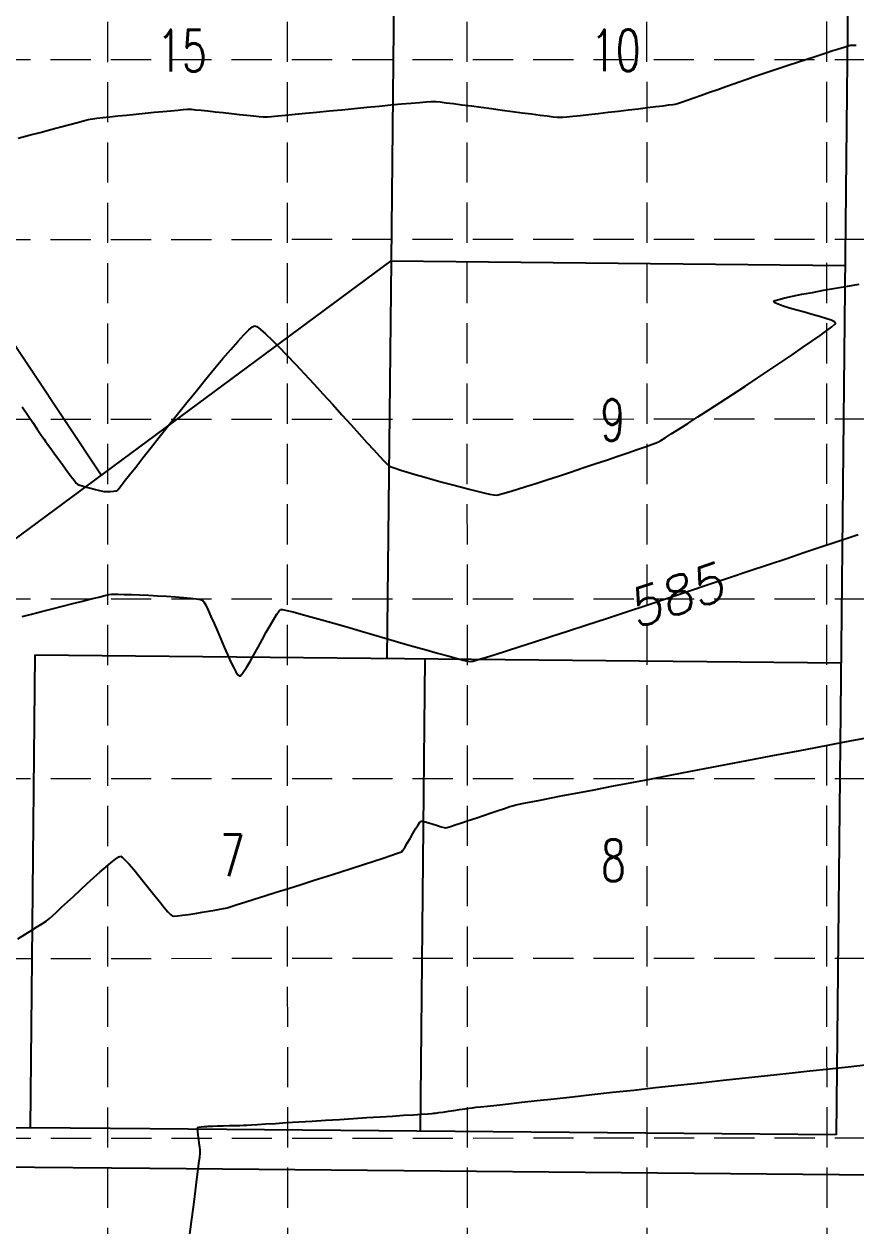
# Model space of a CAD drawing. Extents: x -500 to 2880, y -1767 to 500.
# Drawn here: x 2428.2 to 2648, y -1122.6 to -805 of the extents above; entities that cross this region are included whole.
import ezdxf

# ---------------------------------------------------------------- set-up
doc = ezdxf.new("R2010")
doc.units = 0
doc.header["$LTSCALE"] = 25
doc.header["$MEASUREMENT"] = 0
doc.linetypes.add('DASHED', pattern=[0.75, 0.5, -0.25])
doc.linetypes.add('HIDDEN', pattern=[0.375, 0.25, -0.125])
for name, color, linetype in [('CONT-MJR', 11, 'DASHED'), ('CONT-MNR', 9, 'HIDDEN'), ('GRID', 254, 'HIDDEN'), ('P-LOTS', 1, 'CONTINUOUS'), ('P-ROW', 2, 'CONTINUOUS'), ('PHASE2', 9, 'CONTINUOUS'), ('PHASE2TEXT', 9, 'CONTINUOUS')]:
    doc.layers.add(name, color=color, linetype=linetype)
doc.styles.add('L100', font='simplex.shx', dxfattribs={"oblique": 10, "height": 4})
doc.styles.add('TEXT100', font='simplex.shx', dxfattribs={"height": 8.8})

msp = doc.modelspace()

# ---------------------------------------------------------------- linework, layer by layer
at = {"layer": 'CONT-MJR', "color": 35}
for p, q in [((2645.66, -940.86, 585), (2648.56, -939.89, 585)), ((2634.25, -944.7, 585), (2638.46, -943.29, 585)), ((2638.46, -943.29, 585), (2642.28, -942, 585)), ((2642.28, -942, 585), (2645.66, -940.86, 585)), ((2624.88, -947.84, 585), (2629.71, -946.23, 585)), ((2629.71, -946.23, 585), (2634.25, -944.7, 585)), ((2614.57, -951.29, 585), (2619.81, -949.54, 585)), ((2619.81, -949.54, 585), (2624.88, -947.84, 585)), ((2609.19, -953.08, 585), (2614.57, -951.29, 585)), ((2447.93, -956.44, 585), (2449.55, -956.06, 585)), ((2449.55, -956.06, 585), (2450.69, -955.8, 585)), ((2450.69, -955.8, 585), (2451.29, -955.69, 585)), ((2451.29, -955.69, 585), (2451.92, -955.67, 585)), ((2451.92, -955.67, 585), (2453.06, -955.69, 585)), ((2453.06, -955.69, 585), (2454.63, -955.73, 585)), ((2454.63, -955.73, 585), (2456.54, -955.79, 585)), ((2456.54, -955.79, 585), (2458.71, -955.87, 585)), ((2458.71, -955.87, 585), (2461.04, -955.98, 585)), ((2461.04, -955.98, 585), (2463.45, -956.1, 585)), ((2598.23, -956.73, 585), (2603.72, -954.9, 585)), ((2603.72, -954.9, 585), (2609.19, -953.08, 585)), ((2435.6, -959.55, 585), (2438.36, -958.84, 585)), ((2438.36, -958.84, 585), (2441.06, -958.15, 585)), ((2441.06, -958.15, 585), (2443.61, -957.51, 585)), ((2443.61, -957.51, 585), (2445.92, -956.93, 585)), ((2445.92, -956.93, 585), (2447.93, -956.44, 585)), ((2463.45, -956.1, 585), (2465.86, -956.24, 585)), ((2465.86, -956.24, 585), (2468.18, -956.39, 585)), ((2468.18, -956.39, 585), (2470.31, -956.55, 585)), ((2470.31, -956.55, 585), (2472.18, -956.71, 585)), ((2472.18, -956.71, 585), (2473.7, -956.89, 585)), ((2473.7, -956.89, 585), (2474.78, -957.07, 585)), ((2474.78, -957.07, 585), (2475.34, -957.24, 585)), ((2475.34, -957.24, 585), (2475.69, -957.69, 585)), ((2475.69, -957.69, 585), (2476.2, -958.61, 585)), ((2476.2, -958.61, 585), (2476.83, -959.94, 585)), ((2587.34, -960.34, 585), (2592.75, -958.55, 585)), ((2592.75, -958.55, 585), (2598.23, -956.73, 585)), ((2427.65, -961.61, 585), (2430.16, -960.95, 585)), ((2430.16, -960.95, 585), (2432.84, -960.26, 585)), ((2432.84, -960.26, 585), (2435.6, -959.55, 585)), ((2476.83, -959.94, 585), (2477.57, -961.57, 585)), ((2477.57, -961.57, 585), (2478.39, -963.45, 585)), ((2493.22, -963.93, 585), (2494.15, -962.31, 585)), ((2494.15, -962.31, 585), (2494.94, -961.01, 585)), ((2494.94, -961.01, 585), (2495.56, -960.11, 585)), ((2495.56, -960.11, 585), (2495.98, -959.71, 585)), ((2495.98, -959.71, 585), (2496.5, -959.75, 585)), ((2496.5, -959.75, 585), (2497.63, -959.98, 585)), ((2497.63, -959.98, 585), (2499.3, -960.39, 585)), ((2499.3, -960.39, 585), (2501.44, -960.96, 585)), ((2501.44, -960.96, 585), (2504, -961.66, 585)), ((2504, -961.66, 585), (2506.9, -962.48, 585)), ((2576.93, -963.77, 585), (2582.05, -962.08, 585)), ((2582.05, -962.08, 585), (2587.34, -960.34, 585)), ((2478.39, -963.45, 585), (2479.26, -965.47, 585)), ((2479.26, -965.47, 585), (2480.16, -967.57, 585)), ((2492.2, -965.76, 585), (2493.22, -963.93, 585)), ((2506.9, -962.48, 585), (2510.07, -963.38, 585)), ((2510.07, -963.38, 585), (2513.46, -964.36, 585)), ((2513.46, -964.36, 585), (2516.99, -965.38, 585)), ((2516.99, -965.38, 585), (2520.6, -966.43, 585)), ((2567.41, -966.89, 585), (2572.03, -965.38, 585)), ((2572.03, -965.38, 585), (2576.93, -963.77, 585)), ((2480.16, -967.57, 585), (2481.06, -969.65, 585)), ((2490.02, -969.73, 585), (2491.12, -967.73, 585)), ((2491.12, -967.73, 585), (2492.2, -965.76, 585)), ((2520.6, -966.43, 585), (2524.21, -967.48, 585)), ((2524.21, -967.48, 585), (2527.77, -968.52, 585)), ((2527.77, -968.52, 585), (2531.21, -969.51, 585)), ((2559.17, -969.55, 585), (2563.1, -968.28, 585)), ((2563.1, -968.28, 585), (2567.41, -966.89, 585)), ((2481.06, -969.65, 585), (2481.94, -971.64, 585)), ((2481.94, -971.64, 585), (2482.77, -973.46, 585)), ((2487.9, -973.48, 585), (2488.93, -971.68, 585)), ((2488.93, -971.68, 585), (2490.02, -969.73, 585)), ((2531.21, -969.51, 585), (2534.46, -970.44, 585)), ((2534.46, -970.44, 585), (2537.45, -971.28, 585)), ((2537.45, -971.28, 585), (2540.12, -972.02, 585)), ((2550.12, -972.41, 585), (2552.63, -971.63, 585)), ((2552.63, -971.63, 585), (2555.66, -970.68, 585)), ((2555.66, -970.68, 585), (2559.17, -969.55, 585)), ((2482.77, -973.46, 585), (2483.52, -975.01, 585)), ((2483.52, -975.01, 585), (2484.18, -976.23, 585)), ((2486.16, -976.25, 585), (2486.97, -975.03, 585)), ((2486.97, -975.03, 585), (2487.9, -973.48, 585)), ((2540.12, -972.02, 585), (2542.4, -972.63, 585)), ((2542.4, -972.63, 585), (2544.23, -973.1, 585)), ((2544.23, -973.1, 585), (2545.53, -973.38, 585)), ((2545.53, -973.38, 585), (2546.25, -973.48, 585)), ((2546.25, -973.48, 585), (2546.88, -973.35, 585)), ((2546.88, -973.35, 585), (2548.19, -972.99, 585)), ((2548.19, -972.99, 585), (2550.12, -972.41, 585)), ((2484.18, -976.23, 585), (2484.71, -977.03, 585)), ((2484.71, -977.03, 585), (2485.09, -977.32, 585)), ((2485.09, -977.32, 585), (2485.52, -977.05, 585)), ((2485.52, -977.05, 585), (2486.16, -976.25, 585))]:
    msp.add_line(p, q, dxfattribs=at)
at = {"layer": 'CONT-MNR', "color": 35}
for p, q in [((2637.5, -813.49, 587), (2639.82, -812.73, 587)), ((2639.82, -812.73, 587), (2641.93, -812.04, 587)), ((2641.93, -812.04, 587), (2643.74, -811.46, 587)), ((2643.74, -811.46, 587), (2645.18, -811.01, 587)), ((2645.18, -811.01, 587), (2646.17, -810.7, 587)), ((2646.17, -810.7, 587), (2646.62, -810.59, 587)), ((2646.62, -810.59, 587), (2647.12, -810.59, 587)), ((2647.12, -810.59, 587), (2648.08, -810.64, 587)), ((2627.75, -816.7, 587), (2630.1, -815.92, 587)), ((2630.1, -815.92, 587), (2632.56, -815.11, 587)), ((2632.56, -815.11, 587), (2635.06, -814.29, 587)), ((2635.06, -814.29, 587), (2637.5, -813.49, 587)), ((2618.9, -819.67, 587), (2619.98, -819.29, 587)), ((2619.98, -819.29, 587), (2620.56, -819.09, 587)), ((2620.56, -819.09, 587), (2621.12, -818.9, 587)), ((2621.12, -818.9, 587), (2622.2, -818.54, 587)), ((2622.2, -818.54, 587), (2623.72, -818.04, 587)), ((2623.72, -818.04, 587), (2625.6, -817.41, 587)), ((2625.6, -817.41, 587), (2627.75, -816.7, 587)), ((2609.31, -823.06, 587), (2611.49, -822.29, 587)), ((2611.49, -822.29, 587), (2613.63, -821.53, 587)), ((2613.63, -821.53, 587), (2615.64, -820.82, 587)), ((2615.64, -820.82, 587), (2617.43, -820.19, 587)), ((2617.43, -820.19, 587), (2618.9, -819.67, 587)), ((2530.5, -825.91, 587), (2532.67, -825.72, 587)), ((2532.67, -825.72, 587), (2534.41, -825.57, 587)), ((2534.41, -825.57, 587), (2535.65, -825.48, 587)), ((2535.65, -825.48, 587), (2536.31, -825.45, 587)), ((2536.31, -825.45, 587), (2536.98, -825.5, 587)), ((2536.98, -825.5, 587), (2538.13, -825.62, 587)), ((2538.13, -825.62, 587), (2539.72, -825.81, 587)), ((2539.72, -825.81, 587), (2541.66, -826.06, 587)), ((2600.8, -825.98, 587), (2601.88, -825.63, 587)), ((2601.88, -825.63, 587), (2603.36, -825.13, 587)), ((2603.36, -825.13, 587), (2605.15, -824.51, 587)), ((2605.15, -824.51, 587), (2607.16, -823.81, 587)), ((2607.16, -823.81, 587), (2609.31, -823.06, 587)), ((2455.27, -829.08, 587), (2457.69, -828.84, 587)), ((2457.69, -828.84, 587), (2460.15, -828.59, 587)), ((2460.15, -828.59, 587), (2462.57, -828.35, 587)), ((2462.57, -828.35, 587), (2464.86, -828.13, 587)), ((2464.86, -828.13, 587), (2466.96, -827.93, 587)), ((2466.96, -827.93, 587), (2468.79, -827.76, 587)), ((2468.79, -827.76, 587), (2470.26, -827.63, 587)), ((2470.26, -827.63, 587), (2471.31, -827.55, 587)), ((2471.31, -827.55, 587), (2471.86, -827.52, 587)), ((2471.86, -827.52, 587), (2472.44, -827.56, 587)), ((2472.44, -827.56, 587), (2473.5, -827.65, 587)), ((2473.5, -827.65, 587), (2474.96, -827.8, 587)), ((2474.96, -827.8, 587), (2476.72, -827.98, 587)), ((2476.72, -827.98, 587), (2478.71, -828.2, 587)), ((2478.71, -828.2, 587), (2480.82, -828.43, 587)), ((2480.82, -828.43, 587), (2482.98, -828.66, 587)), ((2482.98, -828.66, 587), (2485.09, -828.89, 587)), ((2485.09, -828.89, 587), (2487.08, -829.11, 587)), ((2497.31, -829.1, 587), (2499.78, -828.86, 587)), ((2499.78, -828.86, 587), (2502.56, -828.6, 587)), ((2502.56, -828.6, 587), (2505.59, -828.3, 587)), ((2505.59, -828.3, 587), (2508.79, -827.99, 587)), ((2508.79, -827.99, 587), (2512.11, -827.66, 587)), ((2512.11, -827.66, 587), (2515.47, -827.34, 587)), ((2515.47, -827.34, 587), (2518.8, -827.02, 587)), ((2518.8, -827.02, 587), (2522.04, -826.7, 587)), ((2522.04, -826.7, 587), (2525.11, -826.41, 587)), ((2525.11, -826.41, 587), (2527.95, -826.14, 587)), ((2527.95, -826.14, 587), (2530.5, -825.91, 587)), ((2541.66, -826.06, 587), (2543.9, -826.34, 587)), ((2543.9, -826.34, 587), (2546.37, -826.67, 587)), ((2546.37, -826.67, 587), (2549, -827.02, 587)), ((2549, -827.02, 587), (2551.73, -827.38, 587)), ((2551.73, -827.38, 587), (2554.49, -827.75, 587)), ((2554.49, -827.75, 587), (2557.22, -828.12, 587)), ((2557.22, -828.12, 587), (2559.84, -828.47, 587)), ((2559.84, -828.47, 587), (2562.29, -828.79, 587)), ((2562.29, -828.79, 587), (2564.52, -829.08, 587)), ((2575.18, -829.17, 587), (2577.44, -828.92, 587)), ((2577.44, -828.92, 587), (2579.92, -828.64, 587)), ((2579.92, -828.64, 587), (2582.54, -828.35, 587)), ((2582.54, -828.35, 587), (2585.22, -828.04, 587)), ((2585.22, -828.04, 587), (2587.9, -827.72, 587)), ((2587.9, -827.72, 587), (2590.49, -827.41, 587)), ((2590.49, -827.41, 587), (2592.93, -827.12, 587)), ((2592.93, -827.12, 587), (2595.14, -826.84, 587)), ((2595.14, -826.84, 587), (2597.05, -826.6, 587)), ((2597.05, -826.6, 587), (2598.58, -826.4, 587)), ((2598.58, -826.4, 587), (2599.65, -826.25, 587)), ((2599.65, -826.25, 587), (2600.2, -826.16, 587)), ((2600.2, -826.16, 587), (2600.8, -825.98, 587)), ((2437.87, -832.19, 587), (2440.24, -831.55, 587)), ((2440.24, -831.55, 587), (2442.29, -831.01, 587)), ((2442.29, -831.01, 587), (2443.93, -830.58, 587)), ((2443.93, -830.58, 587), (2445.1, -830.28, 587)), ((2445.1, -830.28, 587), (2445.7, -830.14, 587)), ((2445.7, -830.14, 587), (2446.32, -830.05, 587)), ((2446.32, -830.05, 587), (2447.43, -829.92, 587)), ((2447.43, -829.92, 587), (2448.96, -829.75, 587)), ((2448.96, -829.75, 587), (2450.82, -829.55, 587)), ((2450.82, -829.55, 587), (2452.95, -829.32, 587)), ((2452.95, -829.32, 587), (2455.27, -829.08, 587)), ((2487.08, -829.11, 587), (2488.84, -829.29, 587)), ((2488.84, -829.29, 587), (2490.3, -829.44, 587)), ((2490.3, -829.44, 587), (2491.36, -829.54, 587)), ((2491.36, -829.54, 587), (2491.94, -829.57, 587)), ((2491.94, -829.57, 587), (2492.47, -829.54, 587)), ((2492.47, -829.54, 587), (2493.59, -829.45, 587)), ((2493.59, -829.45, 587), (2495.22, -829.3, 587)), ((2495.22, -829.3, 587), (2497.31, -829.1, 587)), ((2564.52, -829.08, 587), (2566.44, -829.32, 587)), ((2566.44, -829.32, 587), (2568, -829.5, 587)), ((2568, -829.5, 587), (2569.13, -829.62, 587)), ((2569.13, -829.62, 587), (2569.76, -829.67, 587)), ((2569.76, -829.67, 587), (2570.42, -829.63, 587)), ((2570.42, -829.63, 587), (2571.6, -829.53, 587)), ((2571.6, -829.53, 587), (2573.21, -829.37, 587)), ((2573.21, -829.37, 587), (2575.18, -829.17, 587)), ((2426.63, -835.22, 587), (2429.55, -834.43, 587)), ((2429.55, -834.43, 587), (2432.45, -833.65, 587)), ((2432.45, -833.65, 587), (2435.25, -832.89, 587)), ((2435.25, -832.89, 587), (2437.87, -832.19, 587)), ((2631.27, -876.94, 586), (2633.72, -876.45, 586)), ((2633.72, -876.45, 586), (2636.48, -875.93, 586)), ((2636.48, -875.93, 586), (2639.46, -875.39, 586)), ((2639.46, -875.39, 586), (2642.57, -874.85, 586)), ((2642.57, -874.85, 586), (2645.74, -874.31, 586)), ((2645.74, -874.31, 586), (2648.87, -873.79, 586)), ((2626.25, -878.35, 586), (2626.62, -878.11, 586)), ((2626.55, -878.69, 586), (2626.25, -878.35, 586)), ((2627.43, -879.09, 586), (2626.55, -878.69, 586)), ((2626.62, -878.11, 586), (2627.64, -877.78, 586)), ((2628.76, -879.56, 586), (2627.43, -879.09, 586)), ((2627.64, -877.78, 586), (2629.22, -877.39, 586)), ((2630.45, -880.08, 586), (2628.76, -879.56, 586)), ((2629.22, -877.39, 586), (2631.27, -876.94, 586)), ((2632.36, -880.63, 586), (2630.45, -880.08, 586)), ((2634.39, -881.19, 586), (2632.36, -880.63, 586)), ((2636.43, -881.75, 586), (2634.39, -881.19, 586)), ((2638.36, -882.29, 586), (2636.43, -881.75, 586)), ((2640.07, -882.81, 586), (2638.36, -882.29, 586)), ((2641.44, -883.28, 586), (2640.07, -882.81, 586)), ((2486.25, -887.18, 586), (2487.54, -885.87, 586)), ((2487.54, -885.87, 586), (2488.51, -885.04, 586)), ((2488.51, -885.04, 586), (2489.09, -884.74, 586)), ((2489.09, -884.74, 586), (2489.7, -884.99, 586)), ((2489.7, -884.99, 586), (2490.69, -885.73, 586)), ((2490.69, -885.73, 586), (2492.02, -886.9, 586)), ((2638.53, -887.32, 586), (2640.29, -886.05, 586)), ((2640.29, -886.05, 586), (2641.61, -885.05, 586)), ((2642.36, -883.68, 586), (2641.44, -883.28, 586)), ((2641.61, -885.05, 586), (2642.44, -884.36, 586)), ((2642.71, -884.01, 586), (2642.36, -883.68, 586)), ((2642.44, -884.36, 586), (2642.71, -884.01, 586)), ((2482.81, -891.01, 586), (2484.65, -888.91, 586)), ((2484.65, -888.91, 586), (2486.25, -887.18, 586)), ((2492.02, -886.9, 586), (2493.65, -888.46, 586)), ((2493.65, -888.46, 586), (2495.54, -890.35, 586)), ((2633.91, -890.53, 586), (2636.38, -888.83, 586)), ((2636.38, -888.83, 586), (2638.53, -887.32, 586)), ((2480.75, -893.41, 586), (2482.81, -891.01, 586)), ((2495.54, -890.35, 586), (2497.63, -892.51, 586)), ((2497.63, -892.51, 586), (2499.89, -894.9, 586)), ((2628.2, -894.4, 586), (2631.16, -892.4, 586)), ((2631.16, -892.4, 586), (2633.91, -890.53, 586)), ((2478.53, -896.07, 586), (2480.75, -893.41, 586)), ((2499.89, -894.9, 586), (2502.28, -897.45, 586)), ((2625.08, -896.48, 586), (2628.2, -894.4, 586)), ((2476.17, -898.92, 586), (2478.53, -896.07, 586)), ((2502.28, -897.45, 586), (2504.74, -900.12, 586)), ((2618.6, -900.78, 586), (2621.86, -898.62, 586)), ((2621.86, -898.62, 586), (2625.08, -896.48, 586)), ((2471.24, -905, 586), (2473.73, -901.92, 586)), ((2473.73, -901.92, 586), (2476.17, -898.92, 586)), ((2504.74, -900.12, 586), (2507.24, -902.86, 586)), ((2615.34, -902.91, 586), (2618.6, -900.78, 586)), ((2468.75, -908.1, 586), (2471.24, -905, 586)), ((2507.24, -902.86, 586), (2509.74, -905.6, 586)), ((2609.09, -906.99, 586), (2612.16, -905, 586)), ((2612.16, -905, 586), (2615.34, -902.91, 586)), ((2427.73, -906.18, 586), (2429.2, -908.37, 586)), ((2429.2, -908.37, 586), (2430.53, -910.35, 586)), ((2466.29, -911.18, 586), (2468.75, -908.1, 586)), ((2509.74, -905.6, 586), (2512.18, -908.29, 586)), ((2512.18, -908.29, 586), (2514.53, -910.89, 586)), ((2606.21, -908.86, 586), (2609.09, -906.99, 586)), ((2430.53, -910.35, 586), (2431.66, -912.05, 586)), ((2463.92, -914.18, 586), (2466.29, -911.18, 586)), ((2514.53, -910.89, 586), (2516.74, -913.33, 586)), ((2601.21, -912.08, 586), (2603.56, -910.57, 586)), ((2603.56, -910.57, 586), (2606.21, -908.86, 586)), ((2431.66, -912.05, 586), (2432.57, -913.4, 586)), ((2432.57, -913.4, 586), (2433.19, -914.32, 586)), ((2433.19, -914.32, 586), (2433.48, -914.74, 586)), ((2433.48, -914.74, 586), (2433.8, -915.2, 586)), ((2461.66, -917.03, 586), (2463.92, -914.18, 586)), ((2516.74, -913.33, 586), (2518.77, -915.57, 586)), ((2596.46, -915.04, 586), (2597.6, -914.35, 586)), ((2597.6, -914.35, 586), (2599.2, -913.35, 586)), ((2599.2, -913.35, 586), (2601.21, -912.08, 586)), ((2433.8, -915.2, 586), (2434.42, -916.05, 586)), ((2434.42, -916.05, 586), (2435.26, -917.22, 586)), ((2435.26, -917.22, 586), (2436.27, -918.61, 586)), ((2459.57, -919.69, 586), (2461.66, -917.03, 586)), ((2518.77, -915.57, 586), (2520.57, -917.55, 586)), ((2520.57, -917.55, 586), (2522.11, -919.21, 586)), ((2587.76, -918.31, 586), (2590.2, -917.46, 586)), ((2590.2, -917.46, 586), (2592.29, -916.73, 586)), ((2592.29, -916.73, 586), (2593.97, -916.12, 586)), ((2593.97, -916.12, 586), (2595.17, -915.67, 586)), ((2595.17, -915.67, 586), (2595.84, -915.39, 586)), ((2595.84, -915.39, 586), (2596.46, -915.04, 586)), ((2436.27, -918.61, 586), (2437.38, -920.12, 586)), ((2437.38, -920.12, 586), (2438.51, -921.66, 586)), ((2457.68, -922.09, 586), (2459.57, -919.69, 586)), ((2522.11, -919.21, 586), (2523.33, -920.51, 586)), ((2523.33, -920.51, 586), (2524.19, -921.39, 586)), ((2579, -921.28, 586), (2582.1, -920.24, 586)), ((2582.1, -920.24, 586), (2585.04, -919.24, 586)), ((2585.04, -919.24, 586), (2587.76, -918.31, 586)), ((2438.51, -921.66, 586), (2439.6, -923.15, 586)), ((2439.6, -923.15, 586), (2440.59, -924.48, 586)), ((2454.68, -925.92, 586), (2456.03, -924.19, 586)), ((2456.03, -924.19, 586), (2457.68, -922.09, 586)), ((2524.19, -921.39, 586), (2524.66, -921.79, 586)), ((2524.66, -921.79, 586), (2525.23, -922.04, 586)), ((2525.23, -922.04, 586), (2526.27, -922.41, 586)), ((2526.27, -922.41, 586), (2527.72, -922.88, 586)), ((2527.72, -922.88, 586), (2529.5, -923.43, 586)), ((2529.5, -923.43, 586), (2531.56, -924.04, 586)), ((2531.56, -924.04, 586), (2533.82, -924.69, 586)), ((2569.42, -924.46, 586), (2572.6, -923.41, 586)), ((2572.6, -923.41, 586), (2575.81, -922.34, 586)), ((2575.81, -922.34, 586), (2579, -921.28, 586)), ((2440.59, -924.48, 586), (2441.41, -925.57, 586)), ((2441.41, -925.57, 586), (2442, -926.32, 586)), ((2442, -926.32, 586), (2442.28, -926.64, 586)), ((2442.28, -926.64, 586), (2442.69, -926.8, 586)), ((2442.69, -926.8, 586), (2443.51, -927.06, 586)), ((2443.51, -927.06, 586), (2444.61, -927.37, 586)), ((2444.61, -927.37, 586), (2445.85, -927.71, 586)), ((2452.99, -928.07, 586), (2453.65, -927.23, 586)), ((2453.65, -927.23, 586), (2454.68, -925.92, 586)), ((2533.82, -924.69, 586), (2536.21, -925.37, 586)), ((2536.21, -925.37, 586), (2538.68, -926.05, 586)), ((2538.68, -926.05, 586), (2541.15, -926.72, 586)), ((2541.15, -926.72, 586), (2543.55, -927.36, 586)), ((2543.55, -927.36, 586), (2545.82, -927.95, 586)), ((2558.33, -928.01, 586), (2560.73, -927.26, 586)), ((2560.73, -927.26, 586), (2563.42, -926.4, 586)), ((2563.42, -926.4, 586), (2566.34, -925.46, 586)), ((2566.34, -925.46, 586), (2569.42, -924.46, 586)), ((2445.85, -927.71, 586), (2447.07, -928.04, 586)), ((2447.07, -928.04, 586), (2448.15, -928.32, 586)), ((2448.15, -928.32, 586), (2448.94, -928.51, 586)), ((2448.94, -928.51, 586), (2449.29, -928.59, 586)), ((2449.29, -928.59, 586), (2449.61, -928.59, 586)), ((2449.61, -928.59, 586), (2450.24, -928.57, 586)), ((2450.24, -928.57, 586), (2451.02, -928.53, 586)), ((2451.02, -928.53, 586), (2451.8, -928.48, 586)), ((2451.8, -928.48, 586), (2452.43, -928.42, 586)), ((2452.43, -928.42, 586), (2452.74, -928.37, 586)), ((2452.74, -928.37, 586), (2452.99, -928.07, 586)), ((2545.82, -927.95, 586), (2547.9, -928.48, 586)), ((2547.9, -928.48, 586), (2549.71, -928.92, 586)), ((2549.71, -928.92, 586), (2551.2, -929.25, 586)), ((2551.2, -929.25, 586), (2552.28, -929.46, 586)), ((2552.28, -929.46, 586), (2552.9, -929.52, 586)), ((2552.9, -929.52, 586), (2553.5, -929.41, 586)), ((2553.5, -929.41, 586), (2554.65, -929.11, 586)), ((2554.65, -929.11, 586), (2556.28, -928.64, 586)), ((2556.28, -928.64, 586), (2558.33, -928.01, 586)), ((2646.49, -994.47, 584), (2650.77, -993.66, 584)), ((2626.49, -998.27, 584), (2631.82, -997.26, 584)), ((2631.82, -997.26, 584), (2636.96, -996.28, 584)), ((2636.96, -996.28, 584), (2641.87, -995.35, 584)), ((2641.87, -995.35, 584), (2646.49, -994.47, 584)), ((2609.91, -1001.42, 584), (2615.48, -1000.36, 584)), ((2615.48, -1000.36, 584), (2621.03, -999.31, 584)), ((2621.03, -999.31, 584), (2626.49, -998.27, 584)), ((2593.55, -1004.54, 584), (2598.89, -1003.52, 584)), ((2598.89, -1003.52, 584), (2604.36, -1002.48, 584)), ((2604.36, -1002.48, 584), (2609.91, -1001.42, 584)), ((2578.81, -1007.35, 584), (2583.45, -1006.46, 584)), ((2583.45, -1006.46, 584), (2588.38, -1005.52, 584)), ((2588.38, -1005.52, 584), (2593.55, -1004.54, 584)), ((2564.1, -1010.17, 584), (2567.09, -1009.59, 584)), ((2567.09, -1009.59, 584), (2570.57, -1008.93, 584)), ((2570.57, -1008.93, 584), (2574.49, -1008.18, 584)), ((2574.49, -1008.18, 584), (2578.81, -1007.35, 584)), ((2551.58, -1013.49, 584), (2553.46, -1012.86, 584)), ((2553.46, -1012.86, 584), (2555.15, -1012.29, 584)), ((2555.15, -1012.29, 584), (2556.54, -1011.83, 584)), ((2556.54, -1011.83, 584), (2557.56, -1011.51, 584)), ((2557.56, -1011.51, 584), (2558.11, -1011.34, 584)), ((2558.11, -1011.34, 584), (2558.61, -1011.24, 584)), ((2558.61, -1011.24, 584), (2559.81, -1011, 584)), ((2559.81, -1011, 584), (2561.66, -1010.64, 584)), ((2561.66, -1010.64, 584), (2564.1, -1010.17, 584)), ((2532.3, -1016.68, 584), (2532.77, -1015.94, 584)), ((2532.77, -1015.94, 584), (2533.04, -1015.64, 584)), ((2533.04, -1015.64, 584), (2533.43, -1015.67, 584)), ((2533.43, -1015.67, 584), (2534.18, -1015.85, 584)), ((2534.18, -1015.85, 584), (2535.18, -1016.13, 584)), ((2535.18, -1016.13, 584), (2536.31, -1016.48, 584)), ((2542.13, -1016.64, 584), (2543.73, -1016.11, 584)), ((2543.73, -1016.11, 584), (2545.56, -1015.5, 584)), ((2545.56, -1015.5, 584), (2547.54, -1014.84, 584)), ((2547.54, -1014.84, 584), (2549.57, -1014.16, 584)), ((2549.57, -1014.16, 584), (2551.58, -1013.49, 584)), ((2530.18, -1020.26, 584), (2530.94, -1018.96, 584)), ((2530.94, -1018.96, 584), (2531.66, -1017.73, 584)), ((2531.66, -1017.73, 584), (2532.3, -1016.68, 584)), ((2536.31, -1016.48, 584), (2537.44, -1016.82, 584)), ((2537.44, -1016.82, 584), (2538.44, -1017.13, 584)), ((2538.44, -1017.13, 584), (2539.2, -1017.35, 584)), ((2539.2, -1017.35, 584), (2539.6, -1017.43, 584)), ((2539.6, -1017.43, 584), (2539.98, -1017.33, 584)), ((2539.98, -1017.33, 584), (2540.85, -1017.06, 584)), ((2540.85, -1017.06, 584), (2542.13, -1016.64, 584)), ((2528.31, -1023.38, 584), (2528.81, -1022.59, 584)), ((2528.81, -1022.59, 584), (2529.45, -1021.51, 584)), ((2529.45, -1021.51, 584), (2530.18, -1020.26, 584)), ((2451.24, -1026.57, 584), (2452.37, -1025.68, 584)), ((2452.37, -1025.68, 584), (2453.19, -1025.12, 584)), ((2453.19, -1025.12, 584), (2453.66, -1024.93, 584)), ((2453.66, -1024.93, 584), (2454.15, -1025.21, 584)), ((2454.15, -1025.21, 584), (2454.94, -1025.95, 584)), ((2520.65, -1026.22, 584), (2523.07, -1025.44, 584)), ((2523.07, -1025.44, 584), (2525.08, -1024.77, 584)), ((2525.08, -1024.77, 584), (2526.62, -1024.26, 584)), ((2526.62, -1024.26, 584), (2527.62, -1023.91, 584)), ((2527.62, -1023.91, 584), (2528.02, -1023.75, 584)), ((2528.02, -1023.75, 584), (2528.31, -1023.38, 584)), ((2446.63, -1030.58, 584), (2448.32, -1029.07, 584)), ((2448.32, -1029.07, 584), (2449.88, -1027.71, 584)), ((2449.88, -1027.71, 584), (2451.24, -1026.57, 584)), ((2454.94, -1025.95, 584), (2455.96, -1027.06, 584)), ((2455.96, -1027.06, 584), (2457.17, -1028.47, 584)), ((2457.17, -1028.47, 584), (2458.52, -1030.09, 584)), ((2511.66, -1029.12, 584), (2514.88, -1028.08, 584)), ((2514.88, -1028.08, 584), (2517.9, -1027.11, 584)), ((2517.9, -1027.11, 584), (2520.65, -1026.22, 584)), ((2443.08, -1033.82, 584), (2444.87, -1032.18, 584)), ((2444.87, -1032.18, 584), (2446.63, -1030.58, 584)), ((2458.52, -1030.09, 584), (2459.94, -1031.84, 584)), ((2459.94, -1031.84, 584), (2461.37, -1033.63, 584)), ((2501.43, -1032.38, 584), (2504.87, -1031.29, 584)), ((2504.87, -1031.29, 584), (2508.3, -1030.19, 584)), ((2508.3, -1030.19, 584), (2511.66, -1029.12, 584)), ((2439.64, -1037.01, 584), (2441.32, -1035.45, 584)), ((2441.32, -1035.45, 584), (2443.08, -1033.82, 584)), ((2461.37, -1033.63, 584), (2462.77, -1035.38, 584)), ((2462.77, -1035.38, 584), (2464.08, -1037.02, 584)), ((2489, -1036.32, 584), (2491.78, -1035.44, 584)), ((2491.78, -1035.44, 584), (2494.82, -1034.48, 584)), ((2494.82, -1034.48, 584), (2498.06, -1033.45, 584)), ((2498.06, -1033.45, 584), (2501.43, -1032.38, 584)), ((2436.78, -1039.68, 584), (2438.11, -1038.44, 584)), ((2438.11, -1038.44, 584), (2439.64, -1037.01, 584)), ((2464.08, -1037.02, 584), (2465.24, -1038.45, 584)), ((2465.24, -1038.45, 584), (2466.2, -1039.6, 584)), ((2481.39, -1038.69, 584), (2481.85, -1038.55, 584)), ((2481.85, -1038.55, 584), (2482.91, -1038.23, 584)), ((2482.91, -1038.23, 584), (2484.5, -1037.73, 584)), ((2484.5, -1037.73, 584), (2486.55, -1037.09, 584)), ((2486.55, -1037.09, 584), (2489, -1036.32, 584)), ((2434, -1042.09, 584), (2434.5, -1041.75, 584)), ((2434.5, -1041.75, 584), (2434.92, -1041.39, 584)), ((2434.92, -1041.39, 584), (2435.69, -1040.69, 584)), ((2435.69, -1040.69, 584), (2436.78, -1039.68, 584)), ((2466.2, -1039.6, 584), (2466.9, -1040.38, 584)), ((2466.9, -1040.38, 584), (2467.28, -1040.71, 584)), ((2467.28, -1040.71, 584), (2467.79, -1040.74, 584)), ((2467.79, -1040.74, 584), (2468.76, -1040.67, 584)), ((2468.76, -1040.67, 584), (2470.09, -1040.52, 584)), ((2470.09, -1040.52, 584), (2471.68, -1040.3, 584)), ((2471.68, -1040.3, 584), (2473.42, -1040.04, 584)), ((2473.42, -1040.04, 584), (2475.22, -1039.76, 584)), ((2475.22, -1039.76, 584), (2476.96, -1039.47, 584)), ((2476.96, -1039.47, 584), (2478.56, -1039.2, 584)), ((2478.56, -1039.2, 584), (2479.9, -1038.97, 584)), ((2479.9, -1038.97, 584), (2480.87, -1038.79, 584)), ((2480.87, -1038.79, 584), (2481.39, -1038.69, 584)), ((2428.43, -1045.62, 584), (2430.2, -1044.51, 584)), ((2430.2, -1044.51, 584), (2431.77, -1043.52, 584)), ((2431.77, -1043.52, 584), (2433.06, -1042.7, 584)), ((2433.06, -1042.7, 584), (2434, -1042.09, 584)), ((2426.56, -1046.8, 584), (2428.43, -1045.62, 584)), ((2618.82, -1083.5, 583), (2624.64, -1082.86, 583)), ((2624.64, -1082.86, 583), (2630.32, -1082.25, 583)), ((2630.32, -1082.25, 583), (2635.79, -1081.65, 583)), ((2635.79, -1081.65, 583), (2641.02, -1081.09, 583)), ((2641.02, -1081.09, 583), (2645.94, -1080.56, 583)), ((2645.94, -1080.56, 583), (2650.5, -1080.06, 583)), ((2589.28, -1086.72, 583), (2595.07, -1086.09, 583)), ((2595.07, -1086.09, 583), (2600.97, -1085.44, 583)), ((2600.97, -1085.44, 583), (2606.93, -1084.79, 583)), ((2606.93, -1084.79, 583), (2612.9, -1084.14, 583)), ((2612.9, -1084.14, 583), (2618.82, -1083.5, 583)), ((2563.78, -1089.51, 583), (2568.25, -1089.02, 583)), ((2568.25, -1089.02, 583), (2573.08, -1088.49, 583)), ((2573.08, -1088.49, 583), (2578.24, -1087.93, 583)), ((2578.24, -1087.93, 583), (2583.65, -1087.33, 583)), ((2583.65, -1087.33, 583), (2589.28, -1086.72, 583)), ((2537.76, -1092.7, 583), (2538.93, -1092.54, 583)), ((2538.93, -1092.54, 583), (2540.3, -1092.34, 583)), ((2540.3, -1092.34, 583), (2541.78, -1092.12, 583)), ((2541.78, -1092.12, 583), (2543.26, -1091.9, 583)), ((2543.26, -1091.9, 583), (2544.63, -1091.7, 583)), ((2544.63, -1091.7, 583), (2545.8, -1091.53, 583)), ((2545.8, -1091.53, 583), (2546.66, -1091.41, 583)), ((2546.66, -1091.41, 583), (2547.12, -1091.34, 583)), ((2547.12, -1091.34, 583), (2547.57, -1091.29, 583)), ((2547.57, -1091.29, 583), (2548.75, -1091.16, 583)), ((2548.75, -1091.16, 583), (2550.61, -1090.96, 583)), ((2550.61, -1090.96, 583), (2553.09, -1090.69, 583)), ((2553.09, -1090.69, 583), (2556.15, -1090.35, 583)), ((2556.15, -1090.35, 583), (2559.73, -1089.96, 583)), ((2559.73, -1089.96, 583), (2563.78, -1089.51, 583)), ((2489.86, -1095.83, 583), (2492.03, -1095.69, 583)), ((2492.03, -1095.69, 583), (2494.62, -1095.53, 583)), ((2494.62, -1095.53, 583), (2497.57, -1095.35, 583)), ((2497.57, -1095.35, 583), (2500.81, -1095.14, 583)), ((2500.81, -1095.14, 583), (2504.27, -1094.93, 583)), ((2504.27, -1094.93, 583), (2507.86, -1094.7, 583)), ((2507.86, -1094.7, 583), (2511.53, -1094.47, 583)), ((2511.53, -1094.47, 583), (2515.2, -1094.24, 583)), ((2515.2, -1094.24, 583), (2518.8, -1094.01, 583)), ((2518.8, -1094.01, 583), (2522.26, -1093.79, 583)), ((2522.26, -1093.79, 583), (2525.5, -1093.59, 583)), ((2525.5, -1093.59, 583), (2528.46, -1093.4, 583)), ((2528.46, -1093.4, 583), (2531.05, -1093.24, 583)), ((2531.05, -1093.24, 583), (2533.22, -1093.1, 583)), ((2533.22, -1093.1, 583), (2534.89, -1092.99, 583)), ((2534.89, -1092.99, 583), (2535.99, -1092.92, 583)), ((2535.99, -1092.92, 583), (2536.44, -1092.88, 583)), ((2536.44, -1092.88, 583), (2536.9, -1092.83, 583)), ((2536.9, -1092.83, 583), (2537.76, -1092.7, 583)), ((2474, -1096.68, 583), (2474.32, -1096.58, 583)), ((2474, -1096.97, 583), (2474, -1096.68, 583)), ((2474.07, -1097.67, 583), (2474, -1096.97, 583)), ((2474.19, -1098.62, 583), (2474.07, -1097.67, 583)), ((2474.34, -1099.72, 583), (2474.19, -1098.62, 583)), ((2474.32, -1096.58, 583), (2474.98, -1096.48, 583)), ((2474.98, -1096.48, 583), (2475.77, -1096.39, 583)), ((2475.77, -1096.39, 583), (2476.45, -1096.32, 583)), ((2476.45, -1096.32, 583), (2476.8, -1096.28, 583)), ((2476.8, -1096.28, 583), (2477.17, -1096.27, 583)), ((2477.17, -1096.27, 583), (2478.05, -1096.25, 583)), ((2478.05, -1096.25, 583), (2479.3, -1096.22, 583)), ((2479.3, -1096.22, 583), (2480.78, -1096.18, 583)), ((2480.78, -1096.18, 583), (2482.34, -1096.14, 583)), ((2482.34, -1096.14, 583), (2483.86, -1096.1, 583)), ((2483.86, -1096.1, 583), (2485.18, -1096.07, 583)), ((2485.18, -1096.07, 583), (2486.16, -1096.04, 583)), ((2486.16, -1096.04, 583), (2486.67, -1096.02, 583)), ((2486.67, -1096.02, 583), (2487.11, -1096, 583)), ((2487.11, -1096, 583), (2488.2, -1095.93, 583)), ((2488.2, -1095.93, 583), (2489.86, -1095.83, 583)), ((2474.49, -1100.83, 583), (2474.34, -1099.72, 583)), ((2474.63, -1101.83, 583), (2474.49, -1100.83, 583)), ((2474.73, -1102.59, 583), (2474.63, -1101.83, 583)), ((2474.38, -1106.13, 583), (2474.59, -1104.45, 583)), ((2474.59, -1104.45, 583), (2474.72, -1103.38, 583)), ((2474.72, -1103.38, 583), (2474.76, -1102.97, 583)), ((2474.76, -1102.97, 583), (2474.73, -1102.59, 583)), ((2473.76, -1111.06, 583), (2474.1, -1108.35, 583)), ((2474.1, -1108.35, 583), (2474.38, -1106.13, 583)), ((2473.37, -1114.2, 583), (2473.76, -1111.06, 583)), ((2472.93, -1117.69, 583), (2473.37, -1114.2, 583)), ((2472.45, -1121.5, 583), (2472.93, -1117.69, 583)), ((2471.94, -1125.54, 583), (2472.45, -1121.5, 583))]:
    msp.add_line(p, q, dxfattribs=at)
at = {"layer": 'GRID', "color": 252, "linetype": 'HIDDEN', "lineweight": 0, "ltscale": 1.7}
for p, q in [((2449.99, 88.07), (2450.37, -1574.64)), ((2497.49, 88.08), (2497.87, -1574.63)), ((2544.99, 88.09), (2545.37, -1574.62)), ((2592.49, 88.1), (2592.87, -1574.6)), ((2639.99, 88.12), (2640.37, -1574.59)), ((-114.8, -815.01), (2830.2, -814.34)), ((-114.79, -862.51), (2830.21, -861.84)), ((-114.78, -910.01), (2830.22, -909.34)), ((-114.77, -957.51), (2830.23, -956.84)), ((-114.76, -1005.01), (2830.24, -1004.34)), ((-114.75, -1052.51), (2830.25, -1051.84)), ((-114.74, -1100.01), (2830.26, -1099.34))]:
    msp.add_line(p, q, dxfattribs=at)
at = {"layer": 'P-LOTS', "color": 9}
for p, q in [((2528.48, -540.01), (2525.15, -867.64)), ((2448.59, -924.26), (2381.11, -822.96)), ((2418.46, -946.54), (2525.15, -867.64)), ((2525.15, -867.64), (2524.08, -972.64)), ((2525.15, -867.64), (2645.14, -868.86)), ((2431.08, -971.69), (2429.81, -1096.68)), ((2431.08, -971.69), (2644.07, -973.86)), ((2534.08, -972.74), (2532.81, -1097.48))]:
    msp.add_line(p, q, dxfattribs=at)
at = {"layer": 'P-ROW', "color": 7}
for p, q in [((2647.92, -596.23), (2642.8, -1098.6)), ((2409.81, -1096.5), (2429.81, -1096.68)), ((2461.48, -1096.97), (2429.81, -1096.68)), ((2642.8, -1098.6), (2461.48, -1096.97))]:
    msp.add_line(p, q, dxfattribs=at)
at = {"layer": 'PHASE2', "color": 9}
for p, q in [((2461.39, -1107.47), (2408.08, -1106.99)), ((2653.19, -1109.2), (2461.39, -1107.47))]:
    msp.add_line(p, q, dxfattribs=at)

# ---------------------------------------------------------------- texts
at = {"layer": 'CONT-MJR', "color": 35, "style": 'L100', "oblique": 10}
msp.add_text('585', height=10, rotation=18.3833, dxfattribs=at).set_placement((2589.72, -964.82, 585))
at = {"layer": 'PHASE2TEXT', "style": 'TEXT100', "width": 0.7}
msp.add_text('15', height=11, dxfattribs=at).set_placement((2463.3, -817.54))
at = {"layer": 'PHASE2TEXT', "color": 9, "style": 'TEXT100', "width": 0.7}
for s, p in [('10', (2577.92, -817.47)), ('9', (2580.44, -915.15)), ('7', (2479.98, -1030.22)), ('8', (2580.62, -1031.52))]:
    msp.add_text(s, height=11, dxfattribs=at).set_placement(p)

doc.saveas('drawing.dxf')
